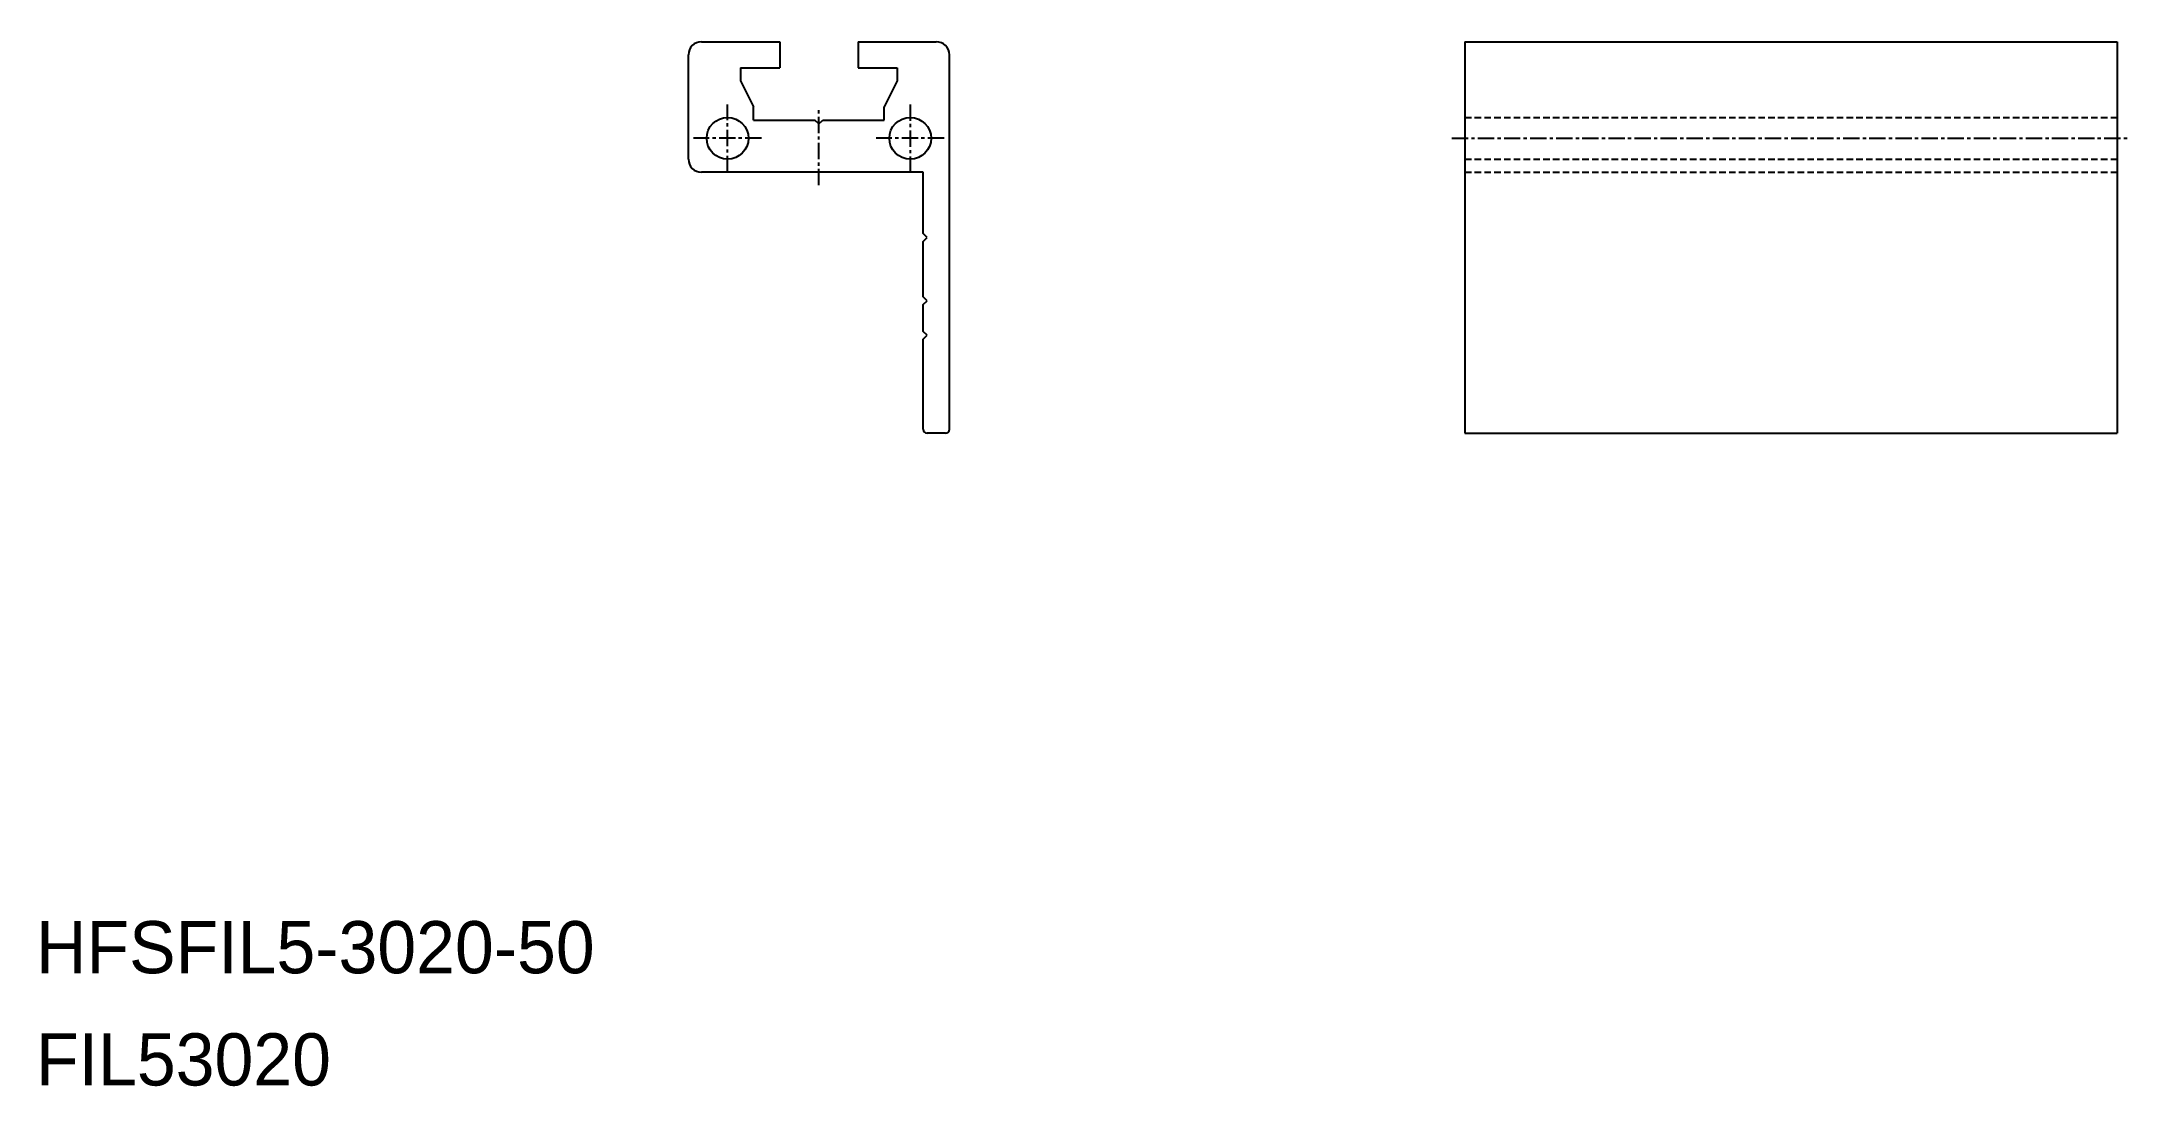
# Model space of a CAD drawing. Extents: x 0 to 161, y 0 to 80.
import ezdxf

# ---------------------------------------------------------------- set-up
doc = ezdxf.new("R2010")
doc.units = 0
doc.linetypes.add('CENTER', pattern=[2, 1.25, -0.25, 0.25, -0.25])
doc.linetypes.add('DASHED', pattern=[0.75, 0.5, -0.25])
doc.layers.get('0').update_dxf_attribs({"linetype": 'CONTINUOUS'})
doc.layers.add('CENTER', color=1, linetype='CENTER')

msp = doc.modelspace()

# ---------------------------------------------------------------- linework, layer by layer
at = {"color": 7, "linetype": 'CONTINUOUS'}
for p, q in [((50, 71), (50, 79)), ((51, 80), (57, 80)), ((57, 80), (57, 78)), ((63, 80), (69, 80)), ((63, 80), (63, 78)), ((70, 50.3), (70, 79)), ((109.51, 80), (159.51, 80)), ((109.51, 80), (109.51, 50)), ((159.51, 80), (159.51, 50)), ((54, 78), (57, 78)), ((54, 78), (54, 77)), ((54, 77), (55, 75)), ((63, 78), (66, 78)), ((66, 77), (65, 75)), ((66, 78), (66, 77)), ((55, 74), (55, 75)), ((55, 74), (59.7, 74)), ((60, 73.7), (59.7, 74)), ((60, 73.7), (60.3, 74)), ((60.3, 74), (65, 74)), ((65, 74), (65, 75)), ((60.3, 70), (51, 70)), ((68, 70), (60.3, 70)), ((68, 65.3), (68, 70)), ((68.3, 65), (68, 65.3)), ((68, 64.7), (68.3, 65)), ((68, 60.45), (68, 64.7)), ((68.3, 60.15), (68, 60.45)), ((68, 59.85), (68.3, 60.15)), ((68, 57.8), (68, 59.85)), ((68.3, 57.5), (68, 57.8)), ((68, 57.2), (68.3, 57.5)), ((68, 50.3), (68, 57.2)), ((69.7, 50), (68.3, 50)), ((109.51, 50), (159.51, 50))]:
    msp.add_line(p, q, dxfattribs=at)
at = {"color": 3, "linetype": 'DASHED'}
for p, q in [((109.51, 74.2), (159.51, 74.2)), ((109.51, 71), (159.51, 71)), ((109.51, 70), (159.51, 70))]:
    msp.add_line(p, q, dxfattribs=at)
at = {"color": 7, "linetype": 'CONTINUOUS'}
for centre in [(53, 72.6), (67, 72.6)]:
    msp.add_circle(centre, 1.6, dxfattribs=at)
for centre, radius, start, end in [((51, 79), 1, 90, 180), ((69, 79), 1, 0, 90), ((51, 71), 1, 180, 270), ((68.3, 50.3), 0.3, 180, 270), ((69.7, 50.3), 0.3, 270, 0)]:
    msp.add_arc(centre, radius, start, end, dxfattribs=at)
at = {"layer": 'CENTER', "color": 1, "linetype": 'CENTER'}
for p, q in [((53, 70), (53, 75.2)), ((60, 69), (60, 75)), ((67, 75.2), (67, 70)), ((55.6, 72.6), (50.4, 72.6)), ((69.6, 72.6), (64.4, 72.6)), ((108.51, 72.6), (160.51, 72.6))]:
    msp.add_line(p, q, dxfattribs=at)

# ---------------------------------------------------------------- texts
at = {"color": 7, "linetype": 'CONTINUOUS'}
for s, p in [('HFSFIL5-3020-50', (0, 8.6)), ('FIL53020', (0, 0))]:
    msp.add_text(s, height=4, dxfattribs=at).set_placement(p)

doc.saveas('drawing.dxf')
